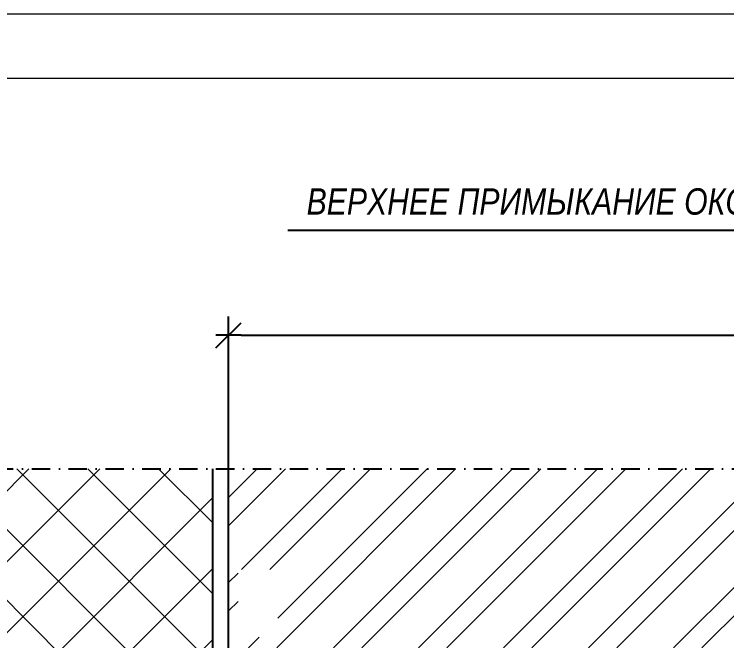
# Model space of a CAD drawing. Header units: millimetres. Extents: x 1582001 to 3303937, y 226471 to 491235.
# Drawn here: x 1925230 to 1930873, y 251212 to 256171 of the extents above; entities that cross this region are included whole.
import ezdxf

# ---------------------------------------------------------------- set-up
doc = ezdxf.new("R2010")
doc.units = ezdxf.units.MM
doc.linetypes.add('DGN Style 4', pattern=[58.36478256158203, 29.16416367849196, -14.58208183924598, 0.03645520459811495, -14.58208183924598])
doc.layers.get('Defpoints').update_dxf_attribs({"color": 255, "lineweight": 30})
doc.layers.add('Штамп', color=113, linetype='Continuous', lineweight=15)
doc.layers.add('Штриховки', color=251, linetype='Continuous', lineweight=20)
doc.styles.add('STYLE1', font='ARIALNI.TTF', dxfattribs={"height": 300})
doc.dimstyles.new('25', dxfattribs={"dimscale": 100, "dimtxt": 2.5, "dimasz": 1, "dimexe": 1.5, "dimexo": 1.5, "dimgap": 1, "dimtad": 1, "dimdec": 0, "dimlfac": 0.25, "dimzin": 0, "dimdsep": 46, "dimtxsty": 'STYLE1', "dimblk": 'dblk_0', "dimcen": 2, "dimdle": 1.5, "dimclrd": 256, "dimclre": 256, "dimadec": 0, "dimazin": 0, "dimtfac": 1, "dimtdec": 0, "dimtix": 1, "dimtmove": 1, "dimatfit": 3, "dimfxl": 0, "dimtolj": 1, "dimtzin": 0, "dimlwd": -1, "dimlwe": -1, "dimarcsym": 0})

# ---------------------------------------------------------------- blocks, each defined once
blk = doc.blocks.new('dblk_0')
at = {"color": 0, "linetype": 'ByBlock'}
for p, q in [((1, 1), (-1, -1)), ((0, 1), (0, -1)), ((-1, 0), (1, 0))]:
    blk.add_line(p, q, dxfattribs=at)
blk = doc.blocks.new('*D999')
at = {"ltscale": 100, "transparency": 16777216}
for p, q in [((1926927.343817117, 250313.8093456767), (1926927.343817117, 253779.6731593015)), ((1936427.329788534, 250439.2932320163), (1936427.329788534, 253779.6731593015)), ((1927027.343817117, 253629.6731593015), (1936327.329788534, 253629.6731593015))]:
    blk.add_line(p, q, dxfattribs=at)
at = {"layer": 'Defpoints', "color": 0, "lineweight": -3, "ltscale": 100, "transparency": 16777216}
for p in [(1936427.329788534, 253629.6731593015), (1936427.329788534, 250289.2932320163), (1926927.343817117, 250163.8093456767)]:
    blk.add_point(p, dxfattribs=at)
at = {"ltscale": 100, "transparency": 16777216, "xscale": 100, "yscale": 100, "zscale": 100, "rotation": 180}
blk.add_blockref('dblk_0', (1926927.343817117, 253629.6731593015), dxfattribs=at)
at = {"ltscale": 100, "transparency": 16777216, "xscale": 100, "yscale": 100, "zscale": 100}
blk.add_blockref('dblk_0', (1936427.329788534, 253629.6731593015), dxfattribs=at)
at = {"color": 0, "ltscale": 100, "transparency": 16777216, "insert": (1931677.336802825, 253882.845055618), "char_height": 300, "attachment_point": 5, "style": 'STYLE1'}
blk.add_mtext('\\A1;510', dxfattribs=at)

msp = doc.modelspace()

# ---------------------------------------------------------------- hatches: boundary and pattern name
at = {"layer": 'Штриховки', "ltscale": 60}
h = msp.add_hatch(dxfattribs=at)
h.set_pattern_fill('ANSI37', color=0, scale=125, style=0)
h.set_pattern_definition([(45, (-104800.7476060893, -826789.3602390651), (-280.633003783411, 280.633003783411), []), (135, (-104800.7476060893, -826789.3602390651), (-280.633003783411, -280.633003783411), [])])
h.paths.add_polyline_path([(1926802.329788534, 252573.0408159086), (1925052.329788534, 252573.1487536583), (1925052.329788534, 246281.2368784464), (1927743.941108378, 246281.2368784464), (1927743.941108378, 247531.2368784458), (1926802.329788534, 247531.2368784458)])
at = {"layer": 'Штриховки'}
h = msp.add_hatch(dxfattribs=at)
h.set_pattern_fill('ANSI32', color=0, scale=50, style=0)
h.set_pattern_definition([(45, (664918.9407844786, 574454.8840174513), (-336.7596045400933, 336.7596045400933), []), (45, (665143.4472844787, 574454.8840174513), (-336.7596045400933, 336.7596045400933), [])])
h.paths.add_polyline_path([(1931152.336802825, 252262.1592139128), (1932202.336802825, 252262.1592139128), (1932202.336802825, 251737.1592139128), (1931152.336802825, 251737.1592139128)], flags=24)
h.paths.add_polyline_path([(1936427.329788534, 252572.4498734452), (1926927.329788534, 252573.0676054087), (1926927.329788534, 251156.2354849294), (1933427.329780208, 251156.2354849294), (1933427.329780208, 251156.2193041883), (1936427.329788534, 251156.2193041883)])
h.paths.add_polyline_path([(1927002.329788534, 251774.673242495), (1927318.610053854, 251774.673242495), (1927318.610053854, 251240.0982398599), (1927002.329788534, 251240.0982398599)])

# ---------------------------------------------------------------- linework, layer by layer
at = {"color": 0, "linetype": 'DGN Style 4', "ltscale": 5}
msp.add_line((1924201.145414012, 252573.2012536159), (1937238.866151955, 252572.3971037663), dxfattribs=at)
at = {"color": 0, "linetype": 'Continuous'}
for p, q in [((1926802.329788534, 247531.2368784458), (1926802.329788534, 252573.0596794294)), ((1926927.329788534, 247656.2354876378), (1926927.329788534, 252573.0596794294))]:
    msp.add_line(p, q, dxfattribs=at)
msp.add_lwpolyline([(1927395.94230173, 254462.1653629628), (1934388.128149567, 254462.1653629628)], dxfattribs=at)
at = {"layer": 'Штамп', "color": 0}
msp.add_line((1959357.16505538, 256171.2861815815), (1917619.748534312, 256171.2861815815), dxfattribs=at)
msp.add_lwpolyline([(1919607.244559124, 227153.8442161281), (1919607.244559124, 255664.4225679874), (1958860.291177621, 255664.4225679874), (1958860.291177621, 227153.8442161281)], close=True, dxfattribs=at)

# ---------------------------------------------------------------- texts
at = {"color": 0, "linetype": 'Continuous', "style": 'STYLE1'}
msp.add_text('ВЕРХНЕЕ ПРИМЫКАНИЕ ОКОННОГО БЛОКА', height=208.71648, dxfattribs=at).set_placement((1927545.48662254, 254584.7103524284))

# ---------------------------------------------------------------- dimensions: what is measured, and where the dimension line sits
at = {"ltscale": 100}
dim = msp.add_linear_dim(base=(1936427.329788534, 253629.6731593015), p1=(1926927.343817117, 250163.8093456767), p2=(1936427.329788534, 250289.2932320163), text='510', dimstyle='25', override={"dimlfac": 0.25, "dimtxsty": 'STYLE1', "dimtolj": 1}, dxfattribs=at)
dim.commit()
dim.dimension.update_dxf_attribs({"geometry": '*D999', "text_midpoint": (1931677.336802825, 253882.845055618)})

doc.saveas('drawing.dxf')
